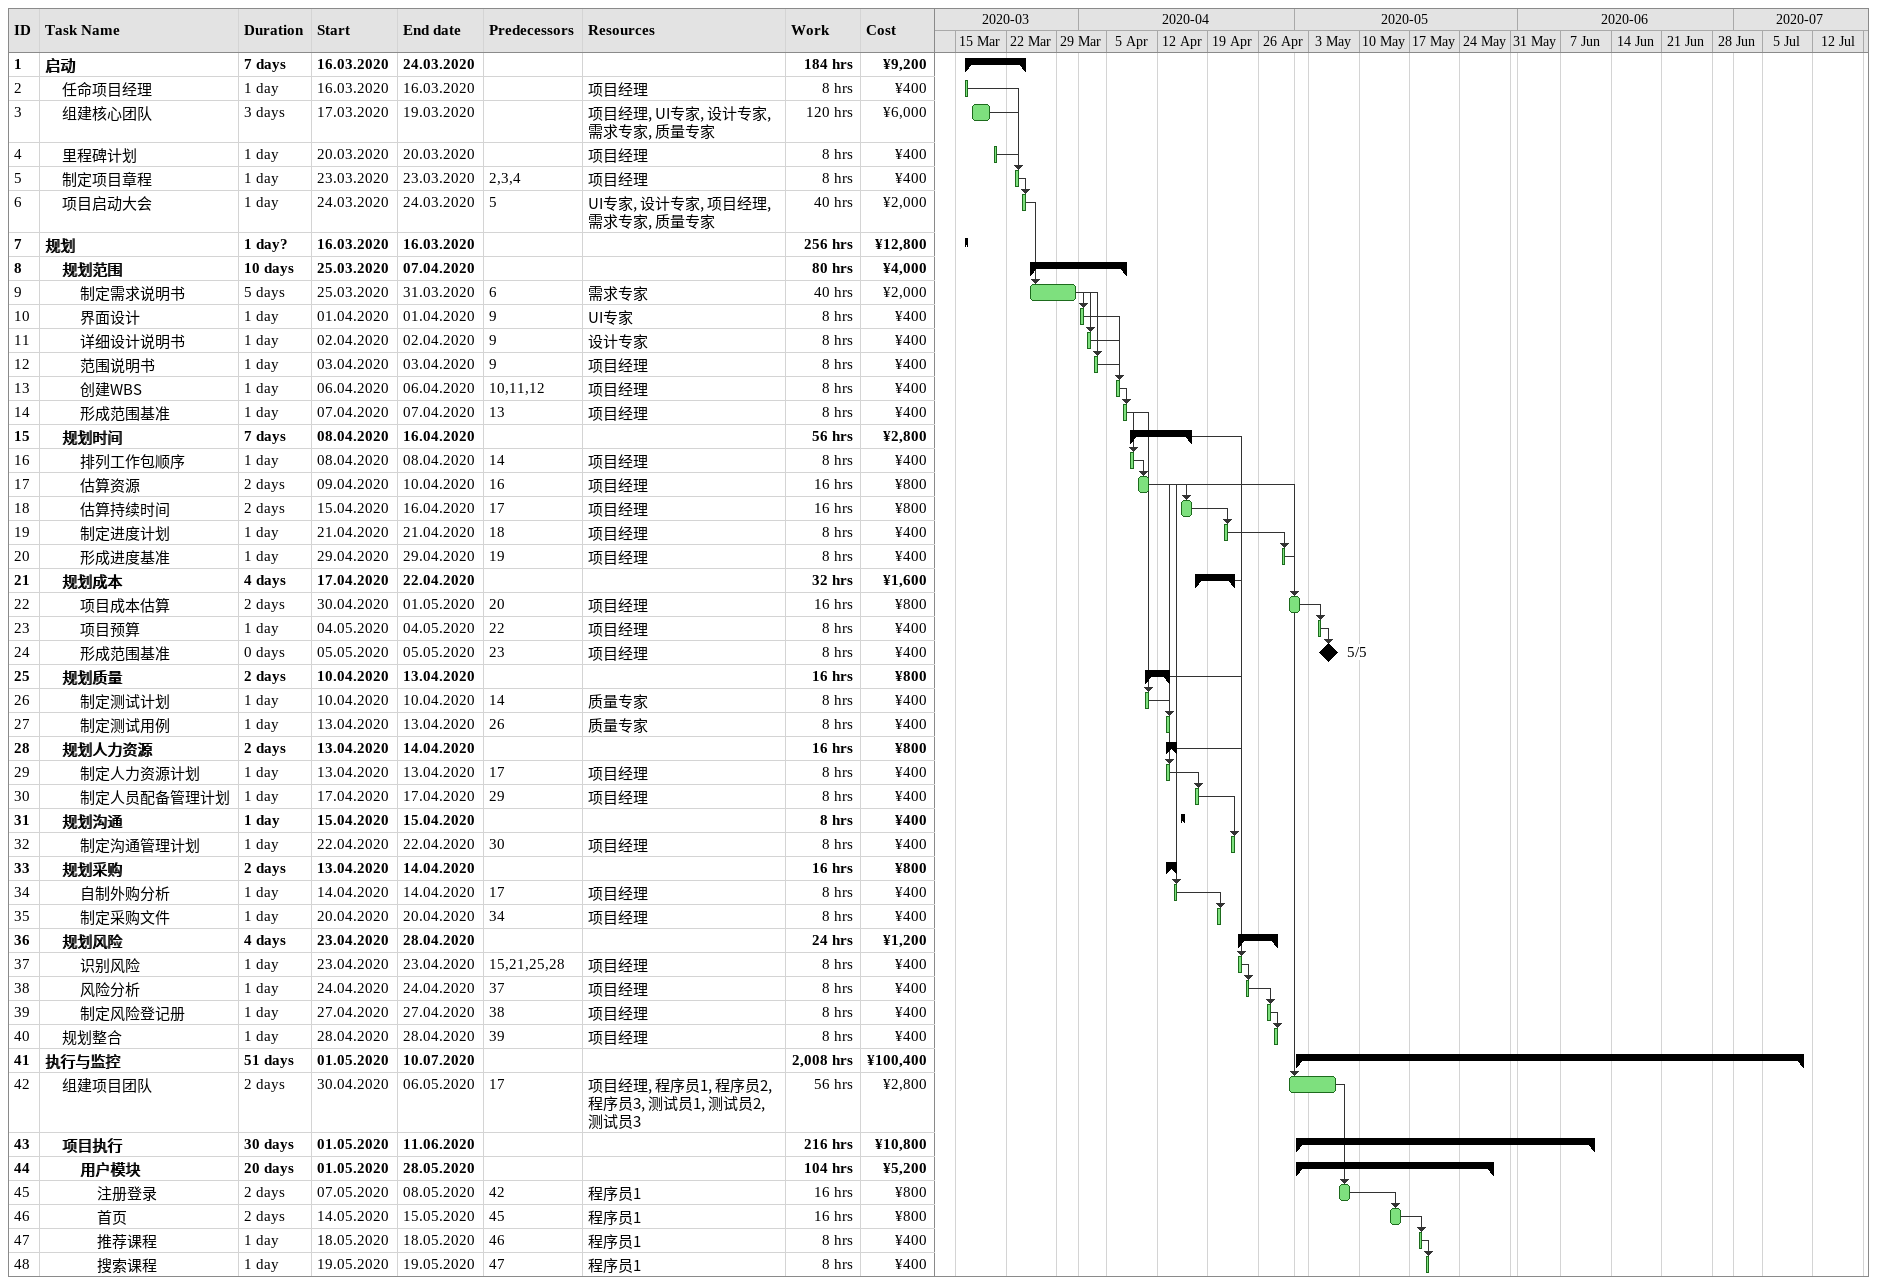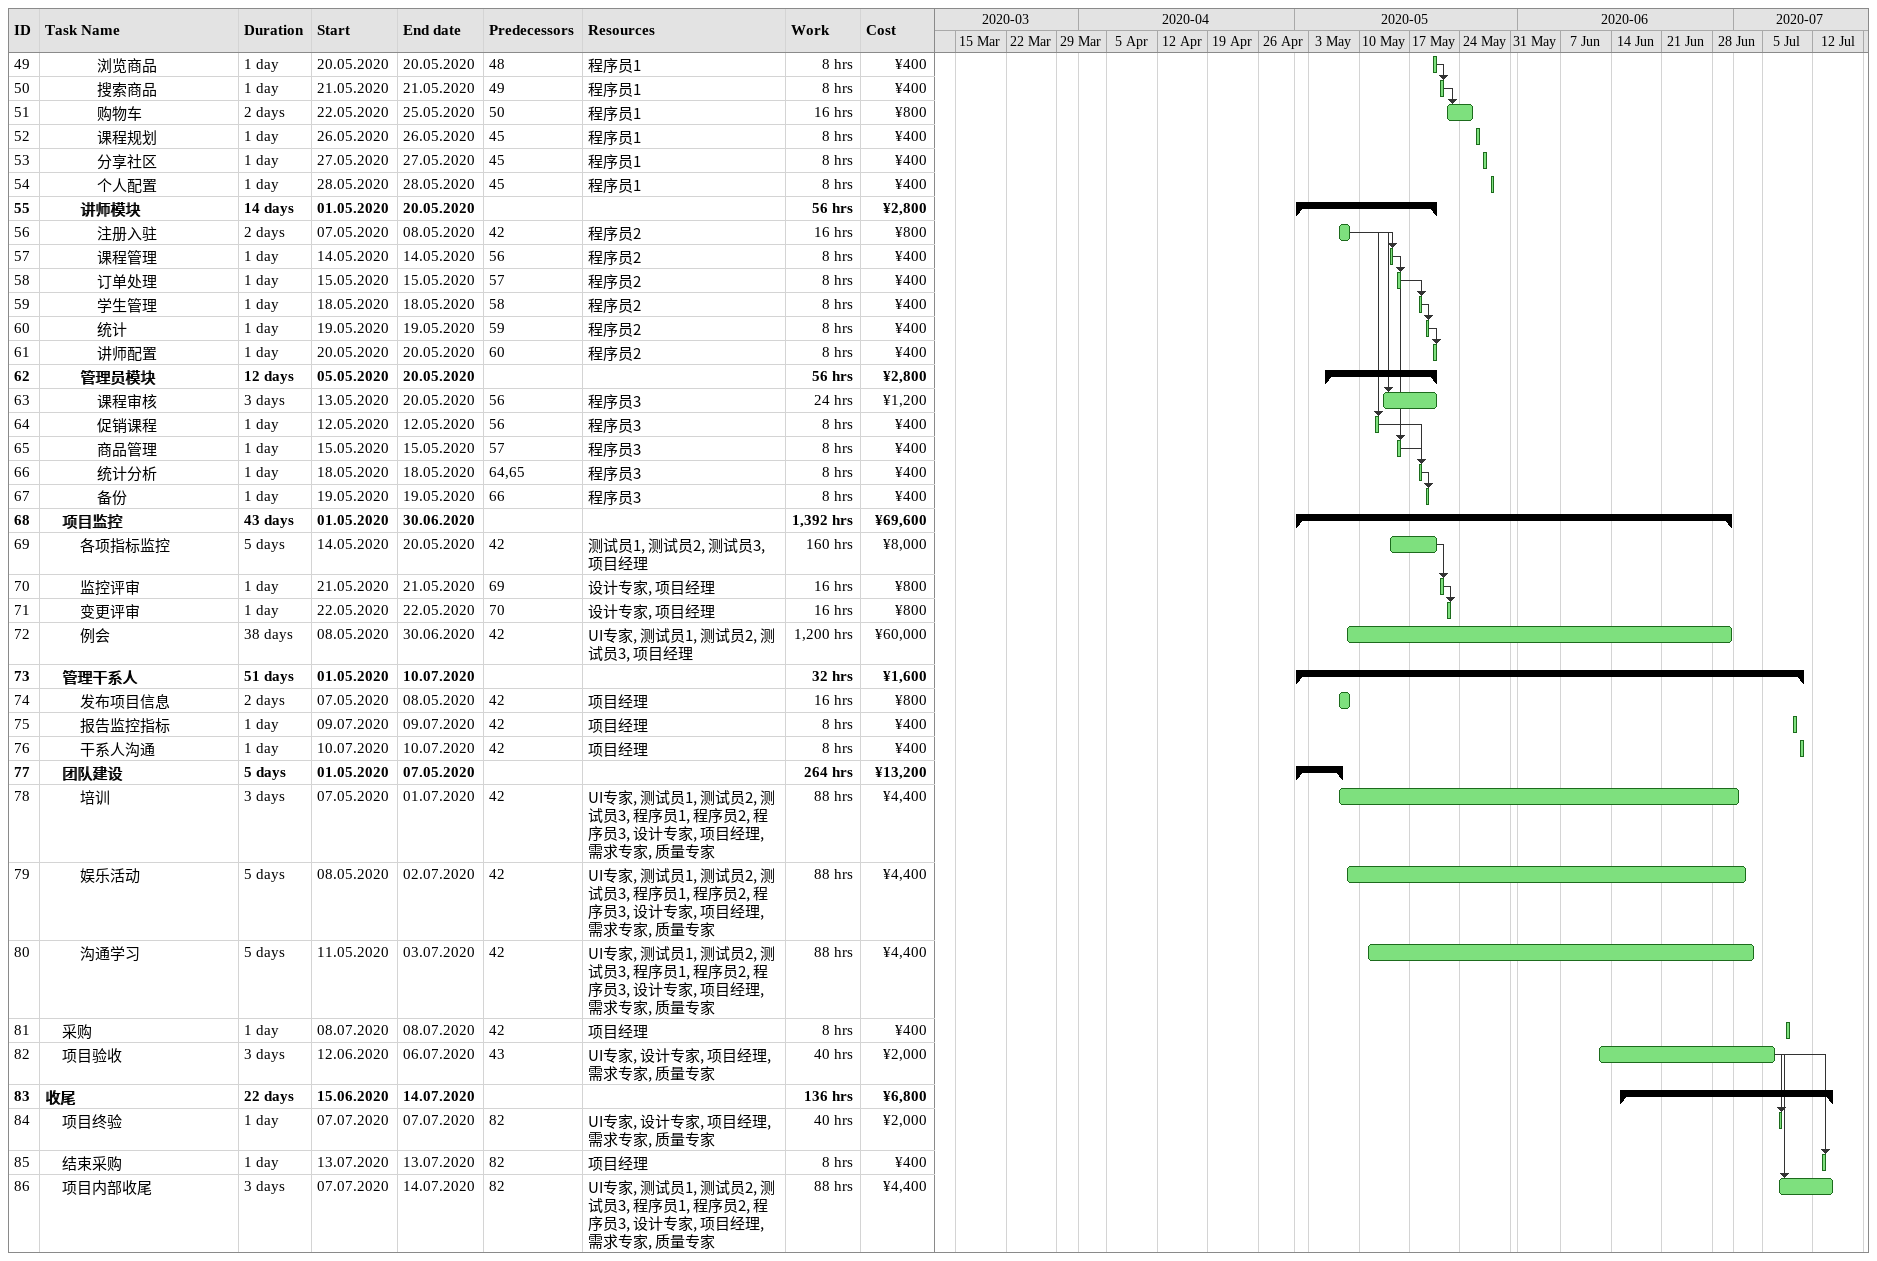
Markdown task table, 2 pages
| ID | Level | Task | Duration | Start | Finish | Predecessors | Resources | Work (h) | Cost (¥) |
|---|---|---|---|---|---|---|---|---|---|
| 1 | 1 | **启动** | 7d | 2020-03-16 | 2020-03-24 |  |  | 184 | 9200 |
| 2 | 2 | 任命项目经理 | 1d | 2020-03-16 | 2020-03-16 |  | 项目经理 | 8 | 400 |
| 3 | 2 | 组建核心团队 | 3d | 2020-03-17 | 2020-03-19 |  | 项目经理, UI专家, 设计专家, 需求专家, 质量专家 | 120 | 6000 |
| 4 | 2 | 里程碑计划 | 1d | 2020-03-20 | 2020-03-20 |  | 项目经理 | 8 | 400 |
| 5 | 2 | 制定项目章程 | 1d | 2020-03-23 | 2020-03-23 | 2, 3, 4 | 项目经理 | 8 | 400 |
| 6 | 2 | 项目启动大会 | 1d | 2020-03-24 | 2020-03-24 | 5 | UI专家, 设计专家, 项目经理, 需求专家, 质量专家 | 40 | 2000 |
| 7 | 1 | **规划** | 1d? | 2020-03-16 | 2020-03-16 |  |  | 256 | 12800 |
| 8 | 2 | **规划范围** | 10d | 2020-03-25 | 2020-04-07 |  |  | 80 | 4000 |
| 9 | 3 | 制定需求说明书 | 5d | 2020-03-25 | 2020-03-31 | 6 | 需求专家 | 40 | 2000 |
| 10 | 3 | 界面设计 | 1d | 2020-04-01 | 2020-04-01 | 9 | UI专家 | 8 | 400 |
| 11 | 3 | 详细设计说明书 | 1d | 2020-04-02 | 2020-04-02 | 9 | 设计专家 | 8 | 400 |
| 12 | 3 | 范围说明书 | 1d | 2020-04-03 | 2020-04-03 | 9 | 项目经理 | 8 | 400 |
| 13 | 3 | 创建WBS | 1d | 2020-04-06 | 2020-04-06 | 10, 11, 12 | 项目经理 | 8 | 400 |
| 14 | 3 | 形成范围基准 | 1d | 2020-04-07 | 2020-04-07 | 13 | 项目经理 | 8 | 400 |
| 15 | 2 | **规划时间** | 7d | 2020-04-08 | 2020-04-16 |  |  | 56 | 2800 |
| 16 | 3 | 排列工作包顺序 | 1d | 2020-04-08 | 2020-04-08 | 14 | 项目经理 | 8 | 400 |
| 17 | 3 | 估算资源 | 2d | 2020-04-09 | 2020-04-10 | 16 | 项目经理 | 16 | 800 |
| 18 | 3 | 估算持续时间 | 2d | 2020-04-15 | 2020-04-16 | 17 | 项目经理 | 16 | 800 |
| 19 | 3 | 制定进度计划 | 1d | 2020-04-21 | 2020-04-21 | 18 | 项目经理 | 8 | 400 |
| 20 | 3 | 形成进度基准 | 1d | 2020-04-29 | 2020-04-29 | 19 | 项目经理 | 8 | 400 |
| 21 | 2 | **规划成本** | 4d | 2020-04-17 | 2020-04-22 |  |  | 32 | 1600 |
| 22 | 3 | 项目成本估算 | 2d | 2020-04-30 | 2020-05-01 | 20 | 项目经理 | 16 | 800 |
| 23 | 3 | 项目预算 | 1d | 2020-05-04 | 2020-05-04 | 22 | 项目经理 | 8 | 400 |
| 24 | 3 | 形成范围基准 | 0d | 2020-05-05 | 2020-05-05 | 23 | 项目经理 | 8 | 400 |
| 25 | 2 | **规划质量** | 2d | 2020-04-10 | 2020-04-13 |  |  | 16 | 800 |
| 26 | 3 | 制定测试计划 | 1d | 2020-04-10 | 2020-04-10 | 14 | 质量专家 | 8 | 400 |
| 27 | 3 | 制定测试用例 | 1d | 2020-04-13 | 2020-04-13 | 26 | 质量专家 | 8 | 400 |
| 28 | 2 | **规划人力资源** | 2d | 2020-04-13 | 2020-04-14 |  |  | 16 | 800 |
| 29 | 3 | 制定人力资源计划 | 1d | 2020-04-13 | 2020-04-13 | 17 | 项目经理 | 8 | 400 |
| 30 | 3 | 制定人员配备管理计划 | 1d | 2020-04-17 | 2020-04-17 | 29 | 项目经理 | 8 | 400 |
| 31 | 2 | **规划沟通** | 1d | 2020-04-15 | 2020-04-15 |  |  | 8 | 400 |
| 32 | 3 | 制定沟通管理计划 | 1d | 2020-04-22 | 2020-04-22 | 30 | 项目经理 | 8 | 400 |
| 33 | 2 | **规划采购** | 2d | 2020-04-13 | 2020-04-14 |  |  | 16 | 800 |
| 34 | 3 | 自制外购分析 | 1d | 2020-04-14 | 2020-04-14 | 17 | 项目经理 | 8 | 400 |
| 35 | 3 | 制定采购文件 | 1d | 2020-04-20 | 2020-04-20 | 34 | 项目经理 | 8 | 400 |
| 36 | 2 | **规划风险** | 4d | 2020-04-23 | 2020-04-28 |  |  | 24 | 1200 |
| 37 | 3 | 识别风险 | 1d | 2020-04-23 | 2020-04-23 | 15, 21, 25, 28 | 项目经理 | 8 | 400 |
| 38 | 3 | 风险分析 | 1d | 2020-04-24 | 2020-04-24 | 37 | 项目经理 | 8 | 400 |
| 39 | 3 | 制定风险登记册 | 1d | 2020-04-27 | 2020-04-27 | 38 | 项目经理 | 8 | 400 |
| 40 | 2 | 规划整合 | 1d | 2020-04-28 | 2020-04-28 | 39 | 项目经理 | 8 | 400 |
| 41 | 1 | **执行与监控** | 51d | 2020-05-01 | 2020-07-10 |  |  | 2008 | 100400 |
| 42 | 2 | 组建项目团队 | 2d | 2020-04-30 | 2020-05-06 | 17 | 项目经理, 程序员1, 程序员2, 程序员3, 测试员1, 测试员2, 测试员3 | 56 | 2800 |
| 43 | 2 | **项目执行** | 30d | 2020-05-01 | 2020-06-11 |  |  | 216 | 10800 |
| 44 | 3 | **用户模块** | 20d | 2020-05-01 | 2020-05-28 |  |  | 104 | 5200 |
| 45 | 4 | 注册登录 | 2d | 2020-05-07 | 2020-05-08 | 42 | 程序员1 | 16 | 800 |
| 46 | 4 | 首页 | 2d | 2020-05-14 | 2020-05-15 | 45 | 程序员1 | 16 | 800 |
| 47 | 4 | 推荐课程 | 1d | 2020-05-18 | 2020-05-18 | 46 | 程序员1 | 8 | 400 |
| 48 | 4 | 搜索课程 | 1d | 2020-05-19 | 2020-05-19 | 47 | 程序员1 | 8 | 400 |
| 49 | 4 | 浏览商品 | 1d | 2020-05-20 | 2020-05-20 | 48 | 程序员1 | 8 | 400 |
| 50 | 4 | 搜索商品 | 1d | 2020-05-21 | 2020-05-21 | 49 | 程序员1 | 8 | 400 |
| 51 | 4 | 购物车 | 2d | 2020-05-22 | 2020-05-25 | 50 | 程序员1 | 16 | 800 |
| 52 | 4 | 课程规划 | 1d | 2020-05-26 | 2020-05-26 | 45 | 程序员1 | 8 | 400 |
| 53 | 4 | 分享社区 | 1d | 2020-05-27 | 2020-05-27 | 45 | 程序员1 | 8 | 400 |
| 54 | 4 | 个人配置 | 1d | 2020-05-28 | 2020-05-28 | 45 | 程序员1 | 8 | 400 |
| 55 | 3 | **讲师模块** | 14d | 2020-05-01 | 2020-05-20 |  |  | 56 | 2800 |
| 56 | 4 | 注册入驻 | 2d | 2020-05-07 | 2020-05-08 | 42 | 程序员2 | 16 | 800 |
| 57 | 4 | 课程管理 | 1d | 2020-05-14 | 2020-05-14 | 56 | 程序员2 | 8 | 400 |
| 58 | 4 | 订单处理 | 1d | 2020-05-15 | 2020-05-15 | 57 | 程序员2 | 8 | 400 |
| 59 | 4 | 学生管理 | 1d | 2020-05-18 | 2020-05-18 | 58 | 程序员2 | 8 | 400 |
| 60 | 4 | 统计 | 1d | 2020-05-19 | 2020-05-19 | 59 | 程序员2 | 8 | 400 |
| 61 | 4 | 讲师配置 | 1d | 2020-05-20 | 2020-05-20 | 60 | 程序员2 | 8 | 400 |
| 62 | 3 | **管理员模块** | 12d | 2020-05-05 | 2020-05-20 |  |  | 56 | 2800 |
| 63 | 4 | 课程审核 | 3d | 2020-05-13 | 2020-05-20 | 56 | 程序员3 | 24 | 1200 |
| 64 | 4 | 促销课程 | 1d | 2020-05-12 | 2020-05-12 | 56 | 程序员3 | 8 | 400 |
| 65 | 4 | 商品管理 | 1d | 2020-05-15 | 2020-05-15 | 57 | 程序员3 | 8 | 400 |
| 66 | 4 | 统计分析 | 1d | 2020-05-18 | 2020-05-18 | 64, 65 | 程序员3 | 8 | 400 |
| 67 | 4 | 备份 | 1d | 2020-05-19 | 2020-05-19 | 66 | 程序员3 | 8 | 400 |
| 68 | 2 | **项目监控** | 43d | 2020-05-01 | 2020-06-30 |  |  | 1392 | 69600 |
| 69 | 3 | 各项指标监控 | 5d | 2020-05-14 | 2020-05-20 | 42 | 测试员1, 测试员2, 测试员3, 项目经理 | 160 | 8000 |
| 70 | 3 | 监控评审 | 1d | 2020-05-21 | 2020-05-21 | 69 | 设计专家, 项目经理 | 16 | 800 |
| 71 | 3 | 变更评审 | 1d | 2020-05-22 | 2020-05-22 | 70 | 设计专家, 项目经理 | 16 | 800 |
| 72 | 3 | 例会 | 38d | 2020-05-08 | 2020-06-30 | 42 | UI专家, 测试员1, 测试员2, 测试员3, 项目经理 | 1200 | 60000 |
| 73 | 2 | **管理干系人** | 51d | 2020-05-01 | 2020-07-10 |  |  | 32 | 1600 |
| 74 | 3 | 发布项目信息 | 2d | 2020-05-07 | 2020-05-08 | 42 | 项目经理 | 16 | 800 |
| 75 | 3 | 报告监控指标 | 1d | 2020-07-09 | 2020-07-09 | 42 | 项目经理 | 8 | 400 |
| 76 | 3 | 干系人沟通 | 1d | 2020-07-10 | 2020-07-10 | 42 | 项目经理 | 8 | 400 |
| 77 | 2 | **团队建设** | 5d | 2020-05-01 | 2020-05-07 |  |  | 264 | 13200 |
| 78 | 3 | 培训 | 3d | 2020-05-07 | 2020-07-01 | 42 | UI专家, 测试员1, 测试员2, 测试员3, 程序员1, 程序员2, 程序员3, 设计专家, 项目经理, 需求专家, 质量专家 | 88 | 4400 |
| 79 | 3 | 娱乐活动 | 5d | 2020-05-08 | 2020-07-02 | 42 | UI专家, 测试员1, 测试员2, 测试员3, 程序员1, 程序员2, 程序员3, 设计专家, 项目经理, 需求专家, 质量专家 | 88 | 4400 |
| 80 | 3 | 沟通学习 | 5d | 2020-05-11 | 2020-07-03 | 42 | UI专家, 测试员1, 测试员2, 测试员3, 程序员1, 程序员2, 程序员3, 设计专家, 项目经理, 需求专家, 质量专家 | 88 | 4400 |
| 81 | 2 | 采购 | 1d | 2020-07-08 | 2020-07-08 | 42 | 项目经理 | 8 | 400 |
| 82 | 2 | 项目验收 | 3d | 2020-06-12 | 2020-07-06 | 43 | UI专家, 设计专家, 项目经理, 需求专家, 质量专家 | 40 | 2000 |
| 83 | 1 | **收尾** | 22d | 2020-06-15 | 2020-07-14 |  |  | 136 | 6800 |
| 84 | 2 | 项目终验 | 1d | 2020-07-07 | 2020-07-07 | 82 | UI专家, 设计专家, 项目经理, 需求专家, 质量专家 | 40 | 2000 |
| 85 | 2 | 结束采购 | 1d | 2020-07-13 | 2020-07-13 | 82 | 项目经理 | 8 | 400 |
| 86 | 2 | 项目内部收尾 | 3d | 2020-07-07 | 2020-07-14 | 82 | UI专家, 测试员1, 测试员2, 测试员3, 程序员1, 程序员2, 程序员3, 设计专家, 项目经理, 需求专家, 质量专家 | 88 | 4400 |
